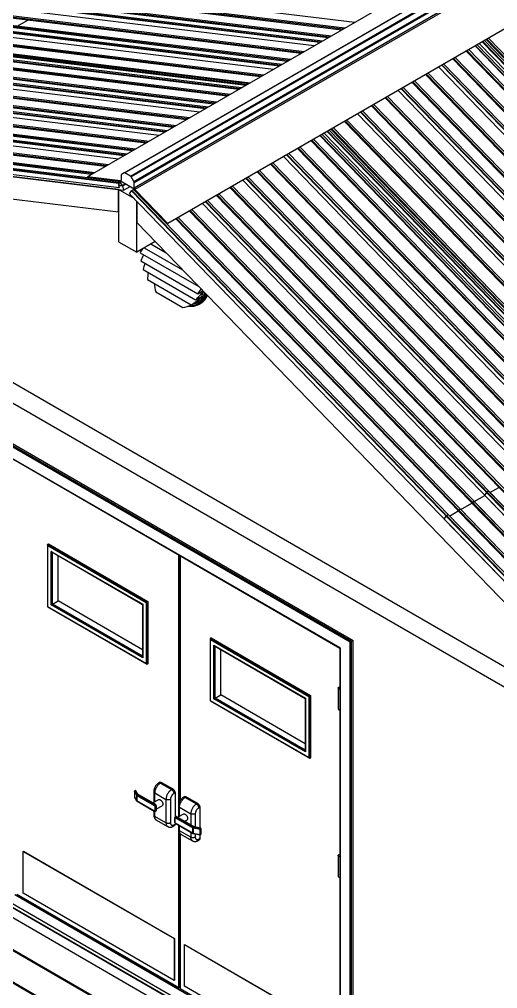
# Model space of a CAD drawing. Header units: inches. Extents: x 0.4 to 16.6, y 0.2 to 10.8.
# Drawn here: x 2.677 to 4.177, y 3.79 to 6.826 of the extents above; entities that cross this region are included whole.
import ezdxf

# ---------------------------------------------------------------- set-up
doc = ezdxf.new("R2010")
doc.units = ezdxf.units.IN
doc.header["$MEASUREMENT"] = 0

msp = doc.modelspace()

# ---------------------------------------------------------------- linework, layer by layer
at = {"color": 7, "linetype": 'Continuous', "lineweight": 25}
for p, q in [((7.3026, 8.8798), (2.8905, 6.3327)), ((3.0054, 6.3458), (7.4175, 8.8928)), ((7.42, 8.8926), (3.0079, 6.3456)), ((3.0252, 6.3356), (7.4372, 8.8827)), ((7.4397, 8.88), (3.0277, 6.333)), ((3.0362, 6.3182), (7.4483, 8.8652)), ((7.4493, 8.8617), (3.0372, 6.3147)), ((3.0372, 6.2988), (7.4493, 8.8458)), ((7.4515, 8.8407), (3.0395, 6.2937)), ((7.5545, 8.7339), (3.1424, 6.1868)), ((7.5546, 8.7343), (3.1426, 6.1872)), ((2.7033, 6.8241), (1.4403, 6.978)), ((3.7287, 6.8166), (2.5951, 6.9548)), ((3.6879, 6.793), (2.5543, 6.9312)), ((3.692, 6.7954), (2.5547, 6.9341)), ((3.6973, 6.7985), (2.56, 6.9371)), ((3.6229, 6.7555), (2.4666, 6.8965)), ((3.6197, 6.7537), (2.4673, 6.8942)), ((3.6282, 6.7585), (2.4719, 6.8995)), ((3.6454, 6.7685), (2.5119, 6.9067)), ((3.6496, 6.7709), (2.5123, 6.9096)), ((3.6549, 6.774), (2.5176, 6.9126)), ((3.57, 6.725), (2.4327, 6.8637)), ((3.6014, 6.7431), (2.4678, 6.8813)), ((3.5182, 6.695), (2.3846, 6.8332)), ((3.5223, 6.6974), (2.385, 6.8361)), ((3.5276, 6.7005), (2.3903, 6.8392)), ((3.5606, 6.7195), (2.427, 6.8577)), ((3.5647, 6.7219), (2.4274, 6.8606)), ((3.4956, 6.682), (2.3393, 6.823)), ((3.4924, 6.6802), (2.34, 6.8207)), ((3.4741, 6.6696), (2.3406, 6.8078)), ((3.5009, 6.6851), (2.3446, 6.826)), ((2.6704, 6.805), (2.7033, 6.8241)), ((2.7037, 6.8269), (2.7033, 6.8241)), ((3.4333, 6.6461), (2.2998, 6.7843)), ((3.4375, 6.6485), (2.3001, 6.7871)), ((3.4428, 6.6515), (2.3054, 6.7902)), ((3.3683, 6.6085), (2.212, 6.7495)), ((3.3652, 6.6067), (2.2127, 6.7472)), ((3.3736, 6.6116), (2.2173, 6.7526)), ((3.3909, 6.6216), (2.2347, 6.7626)), ((3.3878, 6.6198), (2.2353, 6.7603)), ((3.3962, 6.6247), (2.24, 6.7656)), ((3.4003, 6.627), (2.263, 6.7657)), ((5.2648, 5.5467), (4.1061, 6.7432)), ((5.2654, 5.5482), (4.1075, 6.744)), ((5.2707, 5.5512), (4.1128, 6.747)), ((5.2815, 5.5506), (4.1193, 6.7508)), ((5.2874, 5.5597), (4.1287, 6.7562)), ((5.2881, 5.5612), (4.1301, 6.757)), ((5.2934, 5.5643), (4.1354, 6.7601)), ((5.303, 5.5629), (4.1407, 6.7631)), ((5.3046, 5.565), (4.1431, 6.7645)), ((5.3099, 5.5681), (4.1484, 6.7676)), ((3.3287, 6.5856), (2.1951, 6.7238)), ((3.3328, 6.588), (2.1955, 6.7267)), ((3.3381, 6.5911), (2.2008, 6.7298)), ((5.2407, 5.527), (4.0785, 6.7272)), ((5.2424, 5.5291), (4.0809, 6.7286)), ((5.2477, 5.5322), (4.0862, 6.7317)), ((3.2637, 6.5481), (2.1074, 6.6891)), ((3.2605, 6.5463), (2.108, 6.6868)), ((3.269, 6.5512), (2.1127, 6.6922)), ((3.2862, 6.5612), (2.1527, 6.6994)), ((3.2904, 6.5636), (2.1531, 6.7022)), ((3.2957, 6.5666), (2.1584, 6.7053)), ((5.1601, 5.4862), (4.0015, 6.6828)), ((5.1608, 5.4878), (4.0028, 6.6835)), ((5.1661, 5.4908), (4.0081, 6.6866)), ((5.1983, 5.5025), (4.036, 6.7027)), ((5.2, 5.5046), (4.0384, 6.7041)), ((5.2053, 5.5077), (4.0437, 6.7072)), ((3.2055, 6.5146), (2.0682, 6.6532)), ((3.2108, 6.5176), (2.0735, 6.6563)), ((3.2422, 6.5357), (2.1086, 6.6739)), ((5.1134, 5.4535), (3.9512, 6.6537)), ((5.1151, 5.4556), (3.9536, 6.6551)), ((5.1204, 5.4587), (3.9589, 6.6582)), ((5.1542, 5.4771), (3.992, 6.6773)), ((3.1589, 6.4877), (2.0254, 6.6259)), ((3.1631, 6.4901), (2.0258, 6.6287)), ((3.1684, 6.4931), (2.0311, 6.6318)), ((3.2014, 6.5122), (2.0678, 6.6504)), ((5.071, 5.429), (3.9088, 6.6292)), ((5.0727, 5.4312), (3.9112, 6.6306)), ((5.078, 5.4342), (3.9165, 6.6337)), ((3.1364, 6.4746), (1.9801, 6.6156)), ((3.1332, 6.4728), (1.9808, 6.6133)), ((3.1149, 6.4622), (1.9814, 6.6004)), ((3.1417, 6.4777), (1.9854, 6.6187)), ((5.027, 5.4036), (3.8647, 6.6038)), ((5.0329, 5.4128), (3.8742, 6.6093)), ((5.0335, 5.4143), (3.8755, 6.6101)), ((5.0388, 5.4173), (3.8808, 6.6131)), ((0.7673, 6.564), (3.0039, 6.2913)), ((2.9883, 6.2932), (0.7781, 6.5627)), ((3.0741, 6.4387), (1.9406, 6.5769)), ((3.0783, 6.4411), (1.9409, 6.5798)), ((3.0836, 6.4442), (1.9462, 6.5828)), ((4.9507, 5.3607), (3.7892, 6.5602)), ((4.9862, 5.3801), (3.8239, 6.5803)), ((4.9878, 5.3822), (3.8263, 6.5816)), ((4.9931, 5.3852), (3.8316, 6.5847)), ((3.0091, 6.4012), (1.8528, 6.5421)), ((3.006, 6.3994), (1.8535, 6.5399)), ((3.0144, 6.4042), (1.8581, 6.5452)), ((3.0317, 6.4142), (1.8981, 6.5524)), ((3.0358, 6.4166), (1.8985, 6.5553)), ((3.0411, 6.4197), (1.9038, 6.5583)), ((4.8997, 5.3301), (3.7374, 6.5303)), ((4.9056, 5.3393), (3.7469, 6.5358)), ((4.9062, 5.3408), (3.7483, 6.5366)), ((4.9115, 5.3439), (3.7536, 6.5397)), ((4.9437, 5.3556), (3.7815, 6.5558)), ((4.9454, 5.3577), (3.7839, 6.5571)), ((2.9468, 6.3652), (1.8133, 6.5034)), ((2.951, 6.3676), (1.8137, 6.5063)), ((2.9563, 6.3707), (1.819, 6.5093)), ((2.9876, 6.3888), (1.8541, 6.527)), ((4.8589, 5.3066), (3.6966, 6.5068)), ((4.8606, 5.3087), (3.699, 6.5082)), ((4.8659, 5.3118), (3.7043, 6.5112)), ((0.7781, 6.4925), (2.9883, 6.223)), ((2.9885, 6.3147), (1.7256, 6.4687)), ((2.9939, 6.3177), (1.7309, 6.4717)), ((2.9044, 6.3407), (1.7709, 6.4789)), ((2.9085, 6.3431), (1.7712, 6.4818)), ((2.9139, 6.3462), (1.7765, 6.4848)), ((4.795, 5.2697), (3.6328, 6.4699)), ((4.8009, 5.2789), (3.6422, 6.4754)), ((4.8016, 5.2804), (3.6436, 6.4762)), ((4.8069, 5.2835), (3.6489, 6.4792)), ((4.8165, 5.2821), (3.6542, 6.4823)), ((4.8181, 5.2842), (3.6566, 6.4837)), ((4.8234, 5.2873), (3.6619, 6.4867)), ((2.9892, 6.3124), (1.7262, 6.4664)), ((2.9898, 6.2991), (1.7268, 6.4531)), ((4.7542, 5.2462), (3.592, 6.4464)), ((4.7559, 5.2483), (3.5944, 6.4477)), ((4.7612, 5.2513), (3.5997, 6.4508)), ((4.7783, 5.2658), (3.6196, 6.4623)), ((4.7789, 5.2673), (3.621, 6.4631)), ((4.7843, 5.2704), (3.6263, 6.4662)), ((4.7825, 4.396), (1.2507, 6.4349)), ((1.3941, 6.4174), (4.6391, 4.5441)), ((4.7118, 5.2217), (3.5496, 6.4219)), ((4.7135, 5.2238), (3.5519, 6.4233)), ((4.7188, 5.2268), (3.5572, 6.4263)), ((4.6339, 5.1779), (3.4724, 6.3773)), ((4.6678, 5.1962), (3.5055, 6.3964)), ((4.6736, 5.2054), (3.515, 6.4019)), ((4.6743, 5.2069), (3.5163, 6.4027)), ((4.6796, 5.21), (3.5216, 6.4058)), ((4.5845, 5.1482), (3.4223, 6.3484)), ((4.5862, 5.1503), (3.4247, 6.3498)), ((4.5915, 5.1534), (3.43, 6.3528)), ((4.627, 5.1727), (3.4647, 6.3729)), ((4.6286, 5.1748), (3.4671, 6.3743)), ((2.8905, 6.3327), (2.8907, 6.3321)), ((2.9936, 6.3202), (2.8905, 6.3327)), ((2.8907, 6.3321), (2.9959, 6.3193)), ((2.9885, 6.3147), (2.9939, 6.3177)), ((2.9889, 6.3145), (2.9937, 6.3172)), ((2.9942, 6.3153), (2.9937, 6.3172)), ((2.9945, 6.3155), (2.9939, 6.3177)), ((2.9959, 6.3386), (2.9959, 6.3227)), ((2.9959, 6.3193), (3.0371, 6.2955)), ((3.0054, 6.3458), (2.9969, 6.3409)), ((3.0252, 6.3356), (3.0079, 6.3456)), ((3.0362, 6.3182), (3.0277, 6.333)), ((4.5405, 5.1228), (3.3782, 6.323)), ((4.5464, 5.1319), (3.3877, 6.3284)), ((4.547, 5.1334), (3.389, 6.3292)), ((4.5523, 5.1365), (3.3944, 6.3323)), ((3.0367, 6.2653), (2.9883, 6.2932)), ((2.9883, 6.2932), (2.9883, 6.1299)), ((2.9883, 6.223), (2.9883, 6.2932)), ((2.9892, 6.3124), (2.9885, 6.3147)), ((2.9895, 6.3126), (2.9889, 6.3145)), ((2.9898, 6.2991), (2.9892, 6.3124)), ((2.9901, 6.2993), (2.9895, 6.3125)), ((3.0003, 6.3051), (2.9898, 6.3064)), ((2.9898, 6.3062), (3, 6.305)), ((2.9901, 6.2993), (2.9898, 6.2991)), ((2.9943, 6.3152), (2.9909, 6.3156)), ((2.9942, 6.3153), (2.991, 6.3157)), ((2.9942, 6.3153), (2.9943, 6.3152)), ((3.0003, 6.3051), (2.9943, 6.3152)), ((3.0004, 6.3056), (2.9945, 6.3155)), ((3, 6.305), (3.0104, 6.311)), ((3, 6.305), (3.0039, 6.2913)), ((3.0104, 6.311), (3.0003, 6.3051)), ((3.0004, 6.3056), (3.01, 6.3112)), ((3.0039, 6.2913), (3.0241, 6.303)), ((3.0227, 6.2798), (3.0288, 6.2892)), ((3.0288, 6.2892), (3.0295, 6.2907)), ((4.2918, 4.985), (3.0288, 6.2892)), ((3.0295, 6.2907), (3.0348, 6.2938)), ((4.2925, 4.9865), (3.0295, 6.2907)), ((4.2978, 4.9895), (3.0348, 6.2938)), ((3.0371, 6.2955), (3.1424, 6.1868)), ((3.0372, 6.2988), (3.0372, 6.3147)), ((3.0391, 6.2894), (3.0417, 6.2909)), ((3.1426, 6.1872), (3.0395, 6.2937)), ((4.4997, 5.0992), (3.3374, 6.2994)), ((4.5013, 5.1013), (3.3398, 6.3008)), ((4.5067, 5.1044), (3.3451, 6.3039)), ((4.2857, 4.9755), (3.0227, 6.2798)), ((3.0449, 6.0973), (3.0449, 6.2569)), ((3.0449, 6.2569), (3.0449, 6.1904)), ((4.4197, 5.06), (3.2618, 6.2557)), ((4.425, 5.063), (3.2671, 6.2588)), ((4.4573, 5.0747), (3.295, 6.2749)), ((4.4589, 5.0768), (3.2974, 6.2763)), ((4.4642, 5.0799), (3.3027, 6.2794)), ((4.3724, 5.0257), (3.2101, 6.2259)), ((4.3741, 5.0278), (3.2125, 6.2273)), ((4.3794, 5.0309), (3.2178, 6.2304)), ((4.4132, 5.0493), (3.2509, 6.2495)), ((4.4191, 5.0584), (3.2604, 6.255)), ((4.33, 5.0012), (3.1677, 6.2015)), ((4.3316, 5.0034), (3.1701, 6.2028)), ((4.3369, 5.0064), (3.1754, 6.2059)), ((3.0449, 6.1904), (5.2551, 3.9079)), ((3.1424, 6.1868), (3.1426, 6.1872)), ((2.9883, 6.1299), (3.0449, 6.0973)), ((3.1027, 6.1307), (3.0449, 6.0973)), ((3.0688, 6.1111), (3.1888, 6.0418)), ((3.0891, 6.1228), (3.1371, 6.0951)), ((3.0555, 6.0952), (3.2393, 5.9891)), ((3.0578, 6.0704), (3.2371, 5.9669)), ((3.065, 6.0427), (3.2298, 5.9475)), ((3.0787, 6.0112), (3.2161, 5.9319)), ((3.2393, 5.9891), (3.2396, 5.9892)), ((3.1048, 5.9727), (3.19, 5.9235)), ((3.2298, 5.9475), (3.2488, 5.9585)), ((3.2371, 5.9669), (3.2526, 5.9759)), ((3.2161, 5.9319), (3.2351, 5.9429)), ((3.2289, 5.9391), (3.2314, 5.9405)), ((3.2314, 5.9405), (3.2338, 5.942)), ((3.2409, 5.9344), (3.2457, 5.9372)), ((3.7184, 4.8776), (2.6224, 5.5103)), ((3.7149, 4.8756), (2.6224, 5.5062)), ((2.6277, 5.5134), (3.7237, 4.8807)), ((3.6831, 4.8572), (2.6542, 5.4511)), ((2.656, 5.4493), (3.6823, 4.8568)), ((4.1428, 5.3437), (4.1435, 5.3453)), ((4.1488, 5.3483), (4.1435, 5.3453)), ((5.4064, 4.041), (4.1435, 5.3453)), ((5.4118, 4.0441), (4.1488, 5.3483)), ((4.153, 5.3439), (4.181, 5.36)), ((4.1031, 5.3162), (4.0978, 5.3132)), ((5.3661, 4.012), (4.1031, 5.3162)), ((4.1038, 5.3155), (4.1369, 5.3346)), ((4.1369, 5.3346), (4.1428, 5.3437)), ((5.3999, 4.0304), (4.1369, 5.3346)), ((5.4058, 4.0395), (4.1428, 5.3437)), ((4.0258, 5.2704), (4.0537, 5.2865)), ((4.0554, 5.2887), (4.0537, 5.2865)), ((5.3167, 3.9823), (4.0537, 5.2865)), ((4.0607, 5.2917), (4.0554, 5.2887)), ((5.3184, 3.9844), (4.0554, 5.2887)), ((5.3237, 3.9875), (4.0607, 5.2917)), ((4.0614, 5.291), (4.0961, 5.311)), ((4.0978, 5.3132), (4.0961, 5.311)), ((5.3591, 4.0068), (4.0961, 5.311)), ((5.3608, 4.0089), (4.0978, 5.3132)), ((4.0094, 5.2608), (4.0155, 5.2703)), ((5.2724, 3.9566), (4.0094, 5.2608)), ((4.0155, 5.2703), (4.0162, 5.2718)), ((5.2785, 3.966), (4.0155, 5.2703)), ((4.0162, 5.2718), (4.0215, 5.2749)), ((5.2792, 3.9676), (4.0162, 5.2718)), ((5.2845, 3.9706), (4.0215, 5.2749)), ((2.7656, 5.1807), (2.7656, 4.9859)), ((2.7663, 5.1823), (2.7681, 5.1833)), ((2.7663, 5.1823), (3.0785, 5.0021)), ((2.7663, 5.1782), (3.0749, 5)), ((2.7663, 4.9863), (2.7663, 5.1782)), ((2.7681, 5.1833), (3.0802, 5.0031)), ((2.7769, 5.1598), (3.0643, 4.9939)), ((2.7769, 4.9924), (2.7769, 5.1598)), ((2.7787, 5.158), (3.0636, 4.9935)), ((2.7981, 5.0047), (2.7981, 5.1467)), ((3.1814, 5.1459), (3.1814, 4.3786)), ((2.7656, 4.9859), (3.0767, 4.8063)), ((3.0749, 4.8081), (2.7663, 4.9863)), ((3.0643, 4.8265), (2.7769, 4.9924)), ((2.7804, 4.9945), (2.7981, 5.0047)), ((3.0636, 4.8514), (2.7981, 5.0047)), ((3.0636, 4.9935), (3.0636, 4.829)), ((3.0643, 4.9939), (3.0643, 4.8265)), ((3.0749, 5), (3.0749, 4.8081)), ((3.0802, 5.0031), (3.0785, 5.0021)), ((3.0785, 5.0021), (3.0785, 4.8061)), ((3.0802, 5.0031), (3.0802, 4.8071)), ((3.1474, 3.7599), (1.1392, 4.9192)), ((1.2064, 4.8927), (5.145, 2.619)), ((3.2757, 4.8861), (3.2757, 4.6914)), ((3.2782, 4.8888), (3.2765, 4.8878)), ((3.2765, 4.8878), (3.5887, 4.7075)), ((3.2765, 4.8837), (3.5851, 4.7055)), ((3.2765, 4.6918), (3.2765, 4.8837)), ((3.2782, 4.8888), (3.5904, 4.7086)), ((3.2871, 4.6979), (3.2871, 4.8653)), ((3.2871, 4.8653), (3.5745, 4.6994)), ((3.2888, 4.8634), (3.5738, 4.6989)), ((3.7149, 3.4609), (3.7149, 4.8756)), ((3.7237, 4.8807), (3.7184, 4.8776)), ((3.7184, 3.4609), (3.7184, 4.8776)), ((3.7237, 3.464), (3.7237, 4.8807)), ((3.3083, 4.7102), (3.3083, 4.8522)), ((3.6823, 4.8568), (3.6823, 3.4803)), ((3.6831, 4.8572), (3.6831, 3.4793)), ((3.0802, 4.8071), (3.0785, 4.8061)), ((3.2906, 4.7), (3.3083, 4.7102)), ((3.5738, 4.5569), (3.3083, 4.7102)), ((3.5904, 4.7086), (3.5887, 4.7075)), ((3.5887, 4.7075), (3.5887, 4.5116)), ((3.5904, 4.7086), (3.5904, 4.5126)), ((3.6768, 4.7317), (3.6768, 4.6663)), ((3.2757, 4.6914), (3.5869, 4.5117)), ((3.5851, 4.5136), (3.2765, 4.6918)), ((3.5745, 4.532), (3.2871, 4.6979)), ((3.5738, 4.6989), (3.5738, 4.5344)), ((3.5745, 4.6994), (3.5745, 4.532)), ((3.5851, 4.7055), (3.5851, 4.5136)), ((3.5887, 4.5116), (3.5904, 4.5126)), ((3.1177, 4.4361), (3.1141, 4.434)), ((3.1227, 4.4356), (3.1191, 4.4335)), ((3.1227, 4.4356), (3.158, 4.4152)), ((3.0379, 4.408), (3.0379, 4.3909)), ((3.038, 4.4078), (3.0452, 4.3952)), ((3.038, 4.4078), (3.038, 4.3907)), ((3.0412, 4.41), (3.0392, 4.4095)), ((3.0401, 4.4093), (3.0411, 4.4095)), ((3.0401, 4.4093), (3.0471, 4.3972)), ((3.0411, 4.4095), (3.0465, 4.3999)), ((3.0486, 4.3988), (3.0425, 4.4095)), ((3.0985, 4.407), (3.0985, 4.3729)), ((3.1191, 4.4335), (3.1545, 4.4131)), ((3.158, 4.4152), (3.1545, 4.4131)), ((3.0452, 4.378), (3.038, 4.3907)), ((3.0381, 4.39), (3.0453, 4.3774)), ((3.0452, 4.378), (3.0452, 4.3952)), ((3.0456, 4.3947), (3.0456, 4.3776)), ((3.0456, 4.3947), (3.0997, 4.3635)), ((3.0997, 4.3464), (3.0456, 4.3776)), ((3.046, 4.3767), (3.1001, 4.3455)), ((3.1032, 4.3672), (3.0465, 4.3999)), ((3.0471, 4.3972), (3.1011, 4.366)), ((3.1137, 4.3817), (3.0959, 4.3714)), ((3.1015, 4.4029), (3.1368, 4.3825)), ((3.1368, 4.3825), (3.1368, 4.309)), ((3.151, 4.3825), (3.151, 4.309)), ((3.1651, 4.4029), (3.1616, 4.4009)), ((3.1651, 4.4029), (3.1651, 4.3269)), ((3.1955, 4.3912), (3.1919, 4.3891)), ((3.2005, 4.3907), (3.1969, 4.3886)), ((3.1969, 4.3886), (3.2323, 4.3682)), ((3.2005, 4.3907), (3.2358, 4.3703)), ((3.0985, 4.3464), (3.0985, 4.3335)), ((3.1011, 4.366), (3.1032, 4.3672)), ((3.1018, 4.3599), (3.1018, 4.3476)), ((3.1036, 4.3453), (3.1057, 4.3465)), ((3.1046, 4.3599), (3.1068, 4.3611)), ((3.1046, 4.3599), (3.1046, 4.3476)), ((3.1046, 4.3476), (3.1068, 4.3488)), ((3.1068, 4.3526), (3.1246, 4.3629)), ((3.1068, 4.3488), (3.1068, 4.3611)), ((3.1763, 4.3621), (3.1763, 4.328)), ((3.1792, 4.358), (3.2146, 4.3376)), ((3.2358, 4.3703), (3.2323, 4.3682)), ((3.2429, 4.358), (3.2393, 4.356)), ((3.2429, 4.358), (3.2429, 4.2931)), ((3.1368, 4.309), (3.1015, 4.3294)), ((3.1066, 4.318), (3.142, 4.2976)), ((3.1642, 4.3243), (3.1642, 4.3121)), ((3.1647, 4.3113), (3.1647, 4.3235)), ((3.1679, 4.3287), (3.1658, 4.3274)), ((3.1669, 4.3248), (3.2209, 4.2935)), ((3.1704, 4.3284), (3.1683, 4.3272)), ((3.1683, 4.3272), (3.2223, 4.296)), ((3.2271, 4.2957), (3.1704, 4.3284)), ((3.1915, 4.3368), (3.1737, 4.3265)), ((3.1954, 4.314), (3.2023, 4.318)), ((3.1595, 4.2983), (3.163, 4.3004)), ((3.1616, 4.3029), (3.1651, 4.3049)), ((3.1651, 4.309), (3.1651, 4.3049)), ((3.2209, 4.2764), (3.1669, 4.3076)), ((3.1673, 4.3067), (3.2213, 4.2755)), ((3.1763, 4.3015), (3.1763, 4.2886)), ((3.2146, 4.2641), (3.1792, 4.2845)), ((3.2209, 4.2764), (3.2209, 4.2935)), ((3.2217, 4.2933), (3.2436, 4.2891)), ((3.2217, 4.2933), (3.2217, 4.2761)), ((3.2223, 4.296), (3.2434, 4.292)), ((3.2447, 4.2928), (3.2261, 4.2963)), ((3.2437, 4.2925), (3.2271, 4.2957)), ((3.2437, 4.2925), (3.2434, 4.292)), ((3.2436, 4.272), (3.2436, 4.2891)), ((3.2448, 4.2894), (3.246, 4.291)), ((3.2448, 4.2894), (3.2448, 4.2723)), ((3.246, 4.291), (3.246, 4.2739)), ((3.2461, 4.2741), (3.2461, 4.2913)), ((3.1814, 4.2754), (3.1814, 3.7897)), ((3.1844, 4.2731), (3.2198, 4.2527)), ((3.2436, 4.272), (3.2217, 4.2761)), ((3.222, 4.2753), (3.2435, 4.2712)), ((3.2373, 4.2534), (3.2408, 4.2555)), ((3.2429, 4.26), (3.2393, 4.258)), ((3.2429, 4.2713), (3.2429, 4.26)), ((3.2446, 4.2716), (3.2457, 4.2731)), ((3.2448, 4.2723), (3.246, 4.2739)), ((3.2457, 4.2731), (3.2458, 4.2732)), ((2.6896, 4.2202), (2.6889, 4.2198)), ((2.6889, 4.0891), (2.6889, 4.2198)), ((2.6889, 4.2198), (3.1626, 3.9463)), ((2.6896, 4.2202), (3.1633, 3.9467)), ((3.6768, 4.2071), (3.6768, 4.1416)), ((2.4969, 4.1477), (3.8545, 3.3639)), ((2.4969, 4.1355), (3.8545, 3.3517)), ((2.6631, 4.0844), (3.6823, 3.496)), ((2.6688, 4.0857), (3.1775, 3.792)), ((2.6691, 4.0859), (3.1768, 3.7928)), ((3.1626, 3.8156), (2.6889, 4.0891)), ((3.7414, 3.3843), (2.61, 4.0375)), ((3.653, 3.3333), (2.5216, 3.9865)), ((2.5252, 3.9885), (3.6565, 3.3354)), ((3.5646, 3.2823), (2.4332, 3.9354)), ((2.4368, 3.9375), (3.5682, 3.2843)), ((3.1633, 3.9467), (3.1626, 3.9463)), ((3.1626, 3.9463), (3.1626, 3.8156)), ((3.1633, 3.9467), (3.1633, 3.816)), ((3.1944, 3.9279), (3.1952, 3.9283)), ((3.1944, 3.9279), (3.6682, 3.6544)), ((3.1944, 3.7973), (3.1944, 3.9279)), ((3.1952, 3.9283), (3.6689, 3.6548)), ((3.1626, 3.8156), (3.1633, 3.816)), ((3.6682, 3.5238), (3.1944, 3.7973)), ((3.1782, 3.792), (3.1814, 3.7938))]:
    msp.add_line(p, q, dxfattribs=at)
at = {"color": 8, "linetype": 'Continuous', "lineweight": 25}
for p, q in [((2.9936, 6.3202), (2.9956, 6.3213)), ((2.7804, 4.9945), (2.7804, 5.1569)), ((3.1768, 4.3668), (3.1768, 5.1486)), ((3.1782, 5.1478), (3.1782, 4.372)), ((3.1817, 5.1458), (3.1817, 4.3791)), ((3.0636, 4.831), (2.7804, 4.9945)), ((3.2906, 4.7), (3.2906, 4.8624)), ((3.5738, 4.5365), (3.2906, 4.7)), ((3.038, 4.4078), (3.0379, 4.408)), ((3.0379, 4.3909), (3.038, 4.3907)), ((3.1015, 4.3746), (3.1015, 4.4029)), ((3.1015, 4.3294), (3.1015, 4.345)), ((3.1792, 4.3297), (3.1792, 4.358)), ((3.2146, 4.3376), (3.2146, 4.3029)), ((3.2287, 4.3376), (3.2287, 4.2958)), ((3.1768, 3.7928), (3.1768, 4.2842)), ((3.1792, 4.2845), (3.1792, 4.2998)), ((3.1782, 4.28), (3.1782, 3.792)), ((3.1817, 4.2751), (3.1817, 3.7899)), ((3.2146, 4.2794), (3.2146, 4.2641)), ((3.2287, 4.274), (3.2287, 4.2641)), ((3.1817, 3.7899), (3.6823, 3.5009))]:
    msp.add_line(p, q, dxfattribs=at)
at = {"color": 8, "linetype": 'Continuous', "lineweight": 25, "flags": 128}
for points in [[(3.2095, 5.9295), (3.2109, 5.9295), (3.2148, 5.9296), (3.2186, 5.9299), (3.2223, 5.9305), (3.2258, 5.9313), (3.2293, 5.9324), (3.2327, 5.9337), (3.2359, 5.9353), (3.2389, 5.9371), (3.2419, 5.9391), (3.2447, 5.9414), (3.2473, 5.9439), (3.2497, 5.9467), (3.252, 5.9497), (3.2542, 5.9528), (3.2561, 5.9562), (3.2579, 5.9598), (3.2595, 5.9636), (3.2608, 5.9674)], [(3.2585, 5.9698), (3.2584, 5.9697), (3.257, 5.9658), (3.2554, 5.962), (3.2536, 5.9584), (3.2516, 5.9551), (3.2495, 5.9519), (3.2472, 5.949), (3.2447, 5.9463), (3.242, 5.9438), (3.2392, 5.9416), (3.2362, 5.9396), (3.2331, 5.9379), (3.2299, 5.9364), (3.2265, 5.9352), (3.223, 5.9342), (3.2194, 5.9335), (3.2185, 5.9333)]]:
    msp.add_lwpolyline(points, dxfattribs=at)
at = {"color": 7, "linetype": 'Continuous', "lineweight": 25}
for centre, radius, start, end in [((2.9938, 6.3223), 0.00212, 265.8315, 10.6171), ((2.9984, 6.3388), 0.00252, 125.6985, 185.6206), ((3.0065, 6.3435), 0.00251, 54.382, 114.3144), ((3.0213, 6.3295), 0.00721, 28.8557, 58.0455), ((3.03, 6.3145), 0.00721, 1.9567, 31.1439), ((2.989, 6.3124), 0.000488, 2.4855, 15.7566), ((3.045, 6.2992), 0.0078, 182.8684, 224.6082), ((3.2066, 5.9817), 0.0481, 306.2221, 329.4771), ((3.2186, 5.9824), 0.0527, 300.948, 336.2515), ((3.2175, 5.9749), 0.0468, 294.3438, 305.8622), ((3.0471, 4.3784), 0.002, 209.7107, 240.1738), ((3.2223, 4.2772), 0.002, 240.1738, 259.3099)]:
    msp.add_arc(centre, radius, start, end, dxfattribs=at)
at = {"color": 8, "linetype": 'Continuous', "lineweight": 25}
for centre, radius, start, end in [((3.211, 5.982), 0.0563, 307.051, 341.1915), ((3.19, 5.9913), 0.0674, 330.8165, 344.635)]:
    msp.add_arc(centre, radius, start, end, dxfattribs=at)
at = {"color": 7, "linetype": 'Continuous', "lineweight": 25}
for centre, start_param, end_param in [((3.1474, 6.0421), 1.49038, 1.570837), ((3.1678, 6.0539), 1.681825, 1.794229), ((3.1882, 6.0657), 1.909577, 2.029865), ((3.2085, 6.0774), 2.157803, 2.297816), ((3.2289, 6.0892), 2.458147, 2.659815), ((3.1474, 6.0421), 4.71243, 4.714341), ((3.2085, 6.0774), 3.985451, 4.236166), ((3.1882, 6.0657), 4.253402, 4.458886), ((3.1678, 6.0539), 4.489038, 4.586308), ((3.2289, 6.0892), 3.623451, 3.82512), ((3.2289, 6.0892), 3.86845, 3.964667)]:
    msp.add_ellipse(centre, major_axis=(0.0919, 0.1592), ratio=0.577335, start_param=start_param, end_param=end_param, dxfattribs=at)
for points, knots in [([(3.2481, 5.9573), (3.2485, 5.9576), (3.2493, 5.9583), (3.2503, 5.9588), (3.2507, 5.959)], [0, 0, 0, 0, 0.499245, 1, 1, 1, 1]), ([(3.2507, 5.959), (3.2504, 5.9589), (3.2496, 5.9589), (3.2491, 5.9586), (3.2488, 5.9585)], [0, 0, 0, 0, 0.4999627, 1, 1, 1, 1]), ([(3.2057, 5.9282), (3.2067, 5.928), (3.209, 5.9278), (3.2126, 5.9276), (3.2164, 5.9276), (3.2201, 5.9279), (3.2238, 5.9283), (3.2274, 5.9291), (3.2308, 5.93), (3.2339, 5.9311), (3.2358, 5.9319), (3.2366, 5.9323)], [0, 0, 0, 0, 0.087898, 0.206272, 0.324401, 0.442255, 0.559809, 0.677054, 0.793997, 0.910666, 1, 1, 1, 1]), ([(3.2338, 5.942), (3.2343, 5.9423), (3.2354, 5.9429), (3.2366, 5.9432), (3.2371, 5.9433)], [0, 0, 0, 0, 0.499302, 1, 1, 1, 1]), ([(3.2371, 5.9433), (3.2368, 5.9433), (3.2362, 5.9433), (3.2355, 5.9431), (3.2352, 5.943), (3.2351, 5.9429)], [0, 0, 0, 0, 0.49866, 0.752143, 1, 1, 1, 1]), ([(2.7663, 5.1782), (2.7661, 5.1786), (2.7657, 5.1794), (2.7655, 5.1805), (2.7656, 5.1812), (2.7657, 5.1817), (2.766, 5.182), (2.7662, 5.1822), (2.7663, 5.1823)], [0, 0, 0, 0, 0.287052, 0.553574, 0.678052, 0.789335, 0.897218, 1, 1, 1, 1]), ([(2.7787, 5.158), (2.7787, 5.158), (2.7783, 5.1581), (2.7776, 5.1587), (2.7772, 5.1595), (2.7769, 5.1598)], [0, 0, 0, 0, 0.000091, 0.481504, 1, 1, 1, 1]), ([(2.7656, 4.9859), (2.7656, 4.9859), (2.7655, 4.9859), (2.7657, 4.986), (2.7661, 4.9862), (2.7663, 4.9863)], [0, 0, 0, 0, 0.0000908, 0.4815041, 1, 1, 1, 1]), ([(2.7769, 4.9924), (2.7772, 4.9926), (2.7776, 4.9929), (2.7785, 4.9933), (2.7791, 4.9937), (2.7796, 4.994), (2.7801, 4.9943), (2.7803, 4.9944), (2.7804, 4.9945)], [0, 0, 0, 0, 0.287052, 0.553574, 0.678052, 0.789335, 0.897218, 1, 1, 1, 1]), ([(3.0643, 4.9939), (3.0641, 4.9938), (3.0638, 4.9936), (3.0636, 4.9934), (3.0636, 4.9935), (3.0636, 4.9935)], [0, 0, 0, 0, 0.518496, 0.999909, 1, 1, 1, 1]), ([(3.0785, 5.0021), (3.0784, 5.002), (3.0781, 5.0018), (3.0777, 5.0016), (3.0772, 5.0013), (3.0765, 5.0009), (3.0757, 5.0004), (3.0752, 5.0002), (3.0749, 5)], [0, 0, 0, 0, 0.10278, 0.210665, 0.321944, 0.446426, 0.712948, 1, 1, 1, 1]), ([(3.2765, 4.8878), (3.2764, 4.8877), (3.2761, 4.8875), (3.2759, 4.8871), (3.2758, 4.8867), (3.2757, 4.8859), (3.2759, 4.8849), (3.2763, 4.8841), (3.2765, 4.8837)], [0, 0, 0, 0, 0.10278, 0.210665, 0.321944, 0.446426, 0.712948, 1, 1, 1, 1]), ([(3.2871, 4.8653), (3.2873, 4.8649), (3.2878, 4.8642), (3.2885, 4.8636), (3.2888, 4.8634), (3.2888, 4.8634)], [0, 0, 0, 0, 0.5184959, 0.9999092, 1, 1, 1, 1]), ([(3.7149, 4.8756), (3.7151, 4.8757), (3.7156, 4.876), (3.7164, 4.8765), (3.7171, 4.8769), (3.7176, 4.8771), (3.718, 4.8774), (3.7183, 4.8775), (3.7184, 4.8776)], [0, 0, 0, 0, 0.287052, 0.553574, 0.67805, 0.789335, 0.897218, 1, 1, 1, 1]), ([(3.0643, 4.8265), (3.0641, 4.8269), (3.0637, 4.8277), (3.0636, 4.8286), (3.0636, 4.829)], [0, 0, 0, 0, 0.518543, 1, 1, 1, 1]), ([(3.6823, 4.8568), (3.6823, 4.8568), (3.6823, 4.8567), (3.6825, 4.8568), (3.6829, 4.8571), (3.6831, 4.8572)], [0, 0, 0, 0, 0.0000908, 0.4815041, 1, 1, 1, 1]), ([(3.0785, 4.8061), (3.0784, 4.806), (3.0781, 4.8059), (3.0777, 4.8059), (3.0772, 4.806), (3.0765, 4.8063), (3.0757, 4.807), (3.0752, 4.8077), (3.0749, 4.8081)], [0, 0, 0, 0, 0.10278, 0.210665, 0.321944, 0.446426, 0.712948, 1, 1, 1, 1]), ([(3.5887, 4.7075), (3.5885, 4.7075), (3.5883, 4.7073), (3.5878, 4.7071), (3.5874, 4.7068), (3.5867, 4.7064), (3.5859, 4.7059), (3.5854, 4.7056), (3.5851, 4.7055)], [0, 0, 0, 0, 0.10278, 0.210665, 0.321944, 0.446426, 0.712948, 1, 1, 1, 1]), ([(3.6823, 4.7281), (3.6818, 4.7281), (3.6806, 4.7283), (3.679, 4.7288), (3.6778, 4.7296), (3.677, 4.7306), (3.6767, 4.7316), (3.677, 4.7327), (3.6778, 4.7337), (3.679, 4.7345), (3.6806, 4.735), (3.6818, 4.7351), (3.6823, 4.7352)], [0, 0, 0, 0, 0.094548, 0.195911, 0.297274, 0.398637, 0.5, 0.601363, 0.702726, 0.804089, 0.905452, 1, 1, 1, 1]), ([(3.2757, 4.6914), (3.2757, 4.6914), (3.2757, 4.6913), (3.2759, 4.6915), (3.2763, 4.6917), (3.2765, 4.6918)], [0, 0, 0, 0, 0.0000908, 0.4815041, 1, 1, 1, 1]), ([(3.2871, 4.6979), (3.2873, 4.6981), (3.2878, 4.6983), (3.2886, 4.6988), (3.2893, 4.6992), (3.2898, 4.6995), (3.2902, 4.6997), (3.2905, 4.6999), (3.2906, 4.7)], [0, 0, 0, 0, 0.287052, 0.553574, 0.678052, 0.789335, 0.897218, 1, 1, 1, 1]), ([(3.5745, 4.6994), (3.5743, 4.6993), (3.5739, 4.699), (3.5738, 4.699), (3.5738, 4.6989)], [0, 0, 0, 0, 0.518543, 1, 1, 1, 1]), ([(3.6768, 4.6663), (3.6769, 4.666), (3.677, 4.6653), (3.6778, 4.6643), (3.679, 4.6635), (3.6806, 4.6629), (3.6818, 4.6628), (3.6823, 4.6627)], [0, 0, 0, 0, 0.2027261, 0.4054523, 0.6081784, 0.8109046, 1, 1, 1, 1]), ([(3.5738, 4.5344), (3.5738, 4.534), (3.5739, 4.5332), (3.5743, 4.5324), (3.5745, 4.532)], [0, 0, 0, 0, 0.481457, 1, 1, 1, 1]), ([(3.5851, 4.5136), (3.5854, 4.5132), (3.5859, 4.5125), (3.5867, 4.5118), (3.5874, 4.5115), (3.5878, 4.5114), (3.5883, 4.5114), (3.5885, 4.5115), (3.5887, 4.5116)], [0, 0, 0, 0, 0.2870517, 0.5535736, 0.6780519, 0.7893348, 0.8972177, 1, 1, 1, 1]), ([(3.1141, 4.434), (3.1137, 4.4338), (3.1127, 4.4332), (3.111, 4.4319), (3.1092, 4.4304), (3.1075, 4.4286), (3.1058, 4.4267), (3.1044, 4.4247), (3.103, 4.4226), (3.1018, 4.4204), (3.1008, 4.4181), (3.1, 4.4158), (3.0993, 4.4134), (3.0988, 4.411), (3.0986, 4.4088), (3.0985, 4.4075), (3.0985, 4.407)], [0, 0, 0, 0, 0.045282, 0.120341, 0.195618, 0.270911, 0.345959, 0.420734, 0.495354, 0.570021, 0.644937, 0.720311, 0.796391, 0.873377, 0.951344, 1, 1, 1, 1]), ([(3.1177, 4.4361), (3.118, 4.4362), (3.1187, 4.4366), (3.12, 4.4366), (3.1213, 4.4363), (3.1222, 4.4358), (3.1227, 4.4356)], [0, 0, 0, 0, 0.249923, 0.499948, 0.749974, 1, 1, 1, 1]), ([(3.0391, 4.4095), (3.039, 4.4095), (3.0388, 4.4094), (3.0384, 4.4091), (3.0381, 4.4087), (3.0379, 4.4084), (3.0379, 4.4081), (3.0379, 4.408)], [0, 0, 0, 0, 0.189594, 0.419049, 0.693897, 0.844857, 1, 1, 1, 1]), ([(3.0401, 4.4093), (3.0399, 4.4093), (3.0393, 4.4093), (3.0387, 4.409), (3.0383, 4.4087), (3.0381, 4.4084), (3.038, 4.4081), (3.038, 4.4079), (3.038, 4.4078)], [0, 0, 0, 0, 0.260201, 0.514178, 0.641033, 0.760346, 0.881412, 1, 1, 1, 1]), ([(3.0425, 4.4094), (3.0424, 4.4096), (3.0422, 4.4098), (3.0419, 4.41), (3.0415, 4.4101), (3.0413, 4.41), (3.0412, 4.41)], [0, 0, 0, 0, 0.263533, 0.528564, 0.778269, 1, 1, 1, 1]), ([(3.0379, 4.3909), (3.0379, 4.3907), (3.0379, 4.3904), (3.0381, 4.3902), (3.0381, 4.39)], [0, 0, 0, 0, 0.51966, 1, 1, 1, 1]), ([(3.038, 4.3907), (3.038, 4.3906), (3.038, 4.3904), (3.0381, 4.3901), (3.0381, 4.39), (3.0381, 4.39)], [0, 0, 0, 0, 0.466619, 0.943028, 1, 1, 1, 1]), ([(3.1137, 4.3817), (3.1141, 4.3819), (3.1148, 4.3822), (3.1162, 4.3823), (3.1176, 4.3819), (3.1191, 4.3812), (3.1206, 4.3802), (3.1221, 4.3788), (3.1234, 4.3772), (3.1246, 4.3755), (3.1256, 4.3736), (3.1263, 4.3716), (3.1267, 4.3697), (3.1269, 4.3678), (3.1267, 4.3662), (3.1263, 4.3648), (3.1255, 4.3637), (3.125, 4.3631), (3.1246, 4.3629), (3.1246, 4.3629)], [0, 0, 0, 0, 0.0624742, 0.1249742, 0.1874742, 0.2499742, 0.3124742, 0.3749742, 0.4374742, 0.4999742, 0.5624742, 0.6249742, 0.6874742, 0.7499742, 0.8124742, 0.8749742, 0.9374742, 0.9999742, 1, 1, 1, 1]), ([(3.1919, 4.3891), (3.1915, 4.3889), (3.1905, 4.3883), (3.1888, 4.387), (3.187, 4.3855), (3.1852, 4.3837), (3.1836, 4.3818), (3.1821, 4.3798), (3.1808, 4.3777), (3.1796, 4.3755), (3.1786, 4.3732), (3.1777, 4.3709), (3.1771, 4.3685), (3.1766, 4.3661), (3.1763, 4.3639), (3.1763, 4.3626), (3.1763, 4.3621)], [0, 0, 0, 0, 0.045282, 0.120341, 0.195618, 0.270911, 0.345959, 0.420734, 0.495354, 0.570021, 0.644937, 0.720311, 0.796391, 0.873377, 0.951344, 1, 1, 1, 1]), ([(3.1955, 4.3912), (3.1958, 4.3913), (3.1965, 4.3917), (3.1977, 4.3917), (3.1991, 4.3914), (3.2, 4.3909), (3.2005, 4.3907)], [0, 0, 0, 0, 0.249923, 0.499948, 0.749974, 1, 1, 1, 1]), ([(3.1001, 4.3455), (3.1003, 4.3454), (3.1008, 4.3451), (3.1015, 4.3449), (3.1024, 4.3449), (3.1031, 4.345), (3.1035, 4.3453), (3.1036, 4.3454)], [0, 0, 0, 0, 0.169772, 0.414812, 0.645552, 0.869452, 1, 1, 1, 1]), ([(3.1057, 4.3465), (3.1057, 4.3465), (3.1061, 4.3466), (3.1066, 4.3474), (3.1067, 4.3483), (3.1068, 4.3488)], [0, 0, 0, 0, 0.000102, 0.500051, 1, 1, 1, 1]), ([(3.0985, 4.3335), (3.0985, 4.333), (3.0986, 4.3318), (3.0988, 4.3298), (3.0993, 4.3277), (3.0999, 4.3258), (3.1007, 4.3241), (3.1018, 4.3224), (3.103, 4.3208), (3.1045, 4.3194), (3.1057, 4.3185), (3.1065, 4.3181), (3.1067, 4.318)], [0, 0, 0, 0, 0.076013, 0.20471, 0.317598, 0.427096, 0.533493, 0.637335, 0.750542, 0.860737, 0.968289, 1, 1, 1, 1]), ([(3.1658, 4.3274), (3.1657, 4.3273), (3.1653, 4.3272), (3.1648, 4.3266), (3.1644, 4.3259), (3.1642, 4.3251), (3.1642, 4.3246), (3.1642, 4.3243)], [0, 0, 0, 0, 0.113647, 0.345551, 0.571848, 0.804216, 1, 1, 1, 1]), ([(3.1704, 4.3284), (3.1699, 4.3286), (3.169, 4.3291), (3.1683, 4.3288), (3.1679, 4.3287)], [0, 0, 0, 0, 0.5000511, 1, 1, 1, 1]), ([(3.1915, 4.3368), (3.1919, 4.337), (3.1926, 4.3373), (3.194, 4.3374), (3.1954, 4.337), (3.1969, 4.3363), (3.1984, 4.3353), (3.1999, 4.3339), (3.2012, 4.3323), (3.2024, 4.3306), (3.2033, 4.3287), (3.2041, 4.3267), (3.2045, 4.3248), (3.2046, 4.3236), (3.2046, 4.323)], [0, 0, 0, 0, 0.083302, 0.166638, 0.249974, 0.33331, 0.416647, 0.499983, 0.583319, 0.666655, 0.749991, 0.833328, 0.916664, 1, 1, 1, 1]), ([(3.2046, 4.323), (3.2046, 4.3224), (3.2045, 4.3213), (3.2041, 4.3199), (3.2033, 4.3188), (3.2027, 4.3181), (3.2023, 4.318), (3.2023, 4.318)], [0, 0, 0, 0, 0.249974, 0.499948, 0.749923, 0.999897, 1, 1, 1, 1]), ([(3.142, 4.2976), (3.1424, 4.2974), (3.1434, 4.2968), (3.145, 4.2962), (3.1468, 4.2958), (3.1487, 4.2955), (3.1507, 4.2955), (3.1526, 4.2957), (3.1546, 4.2962), (3.1566, 4.2969), (3.1582, 4.2976), (3.1592, 4.2981), (3.1595, 4.2983)], [0, 0, 0, 0, 0.074005, 0.178559, 0.282525, 0.386714, 0.49196, 0.599109, 0.708966, 0.822179, 0.939046, 1, 1, 1, 1]), ([(3.1651, 4.3049), (3.1651, 4.3044), (3.165, 4.3034), (3.1646, 4.3021), (3.1639, 4.3011), (3.1634, 4.3005), (3.163, 4.3004), (3.163, 4.3004)], [0, 0, 0, 0, 0.249974, 0.499948, 0.749923, 0.999897, 1, 1, 1, 1]), ([(3.1642, 4.3121), (3.1642, 4.3119), (3.1642, 4.3113), (3.1644, 4.3104), (3.1648, 4.3094), (3.1654, 4.3084), (3.1661, 4.3076), (3.1668, 4.307), (3.1672, 4.3068), (3.1673, 4.3067)], [0, 0, 0, 0, 0.099508, 0.265028, 0.431274, 0.598034, 0.767048, 0.940637, 1, 1, 1, 1]), ([(3.1763, 4.2886), (3.1763, 4.2881), (3.1763, 4.2869), (3.1766, 4.2849), (3.177, 4.2828), (3.1777, 4.2809), (3.1785, 4.2792), (3.1796, 4.2775), (3.1808, 4.2759), (3.1823, 4.2745), (3.1835, 4.2736), (3.1843, 4.2732), (3.1844, 4.2731)], [0, 0, 0, 0, 0.076013, 0.20471, 0.317598, 0.427096, 0.533493, 0.637335, 0.750542, 0.860737, 0.968289, 1, 1, 1, 1]), ([(3.2436, 4.2891), (3.2436, 4.2892), (3.2436, 4.2894), (3.2436, 4.2898), (3.2436, 4.2902), (3.2435, 4.2908), (3.2434, 4.2914), (3.2434, 4.2918), (3.2434, 4.292)], [0, 0, 0, 0, 0.118583, 0.239654, 0.358961, 0.485822, 0.739799, 1, 1, 1, 1]), ([(3.2434, 4.292), (3.2435, 4.2919), (3.2439, 4.2916), (3.2443, 4.291), (3.2446, 4.2905), (3.2447, 4.2901), (3.2448, 4.2898), (3.2448, 4.2895), (3.2448, 4.2894)], [0, 0, 0, 0, 0.260201, 0.514178, 0.641033, 0.760346, 0.881412, 1, 1, 1, 1]), ([(3.246, 4.291), (3.246, 4.2911), (3.246, 4.2914), (3.2459, 4.2917), (3.2456, 4.2919), (3.2453, 4.2922), (3.2446, 4.2925), (3.244, 4.2925), (3.2437, 4.2925)], [0, 0, 0, 0, 0.116393, 0.235605, 0.353739, 0.480203, 0.7359, 1, 1, 1, 1]), ([(3.2461, 4.2913), (3.2461, 4.2914), (3.2461, 4.2917), (3.2458, 4.2922), (3.2453, 4.2926), (3.2449, 4.2927), (3.2447, 4.2928)], [0, 0, 0, 0, 0.195575, 0.442979, 0.717689, 1, 1, 1, 1]), ([(3.2198, 4.2527), (3.2202, 4.2525), (3.2211, 4.2519), (3.2228, 4.2513), (3.2246, 4.2509), (3.2265, 4.2506), (3.2284, 4.2506), (3.2304, 4.2508), (3.2324, 4.2513), (3.2343, 4.252), (3.236, 4.2527), (3.2369, 4.2532), (3.2373, 4.2534)], [0, 0, 0, 0, 0.074005, 0.178559, 0.282525, 0.386714, 0.49196, 0.599109, 0.708966, 0.822179, 0.939046, 1, 1, 1, 1]), ([(3.2429, 4.26), (3.2429, 4.2595), (3.2428, 4.2585), (3.2424, 4.2572), (3.2417, 4.2562), (3.2412, 4.2556), (3.2408, 4.2555), (3.2408, 4.2555)], [0, 0, 0, 0, 0.249974, 0.499948, 0.749923, 0.999897, 1, 1, 1, 1]), ([(3.2435, 4.2712), (3.2436, 4.2712), (3.2438, 4.2711), (3.2441, 4.2712), (3.2444, 4.2714), (3.2446, 4.2715), (3.2447, 4.2716)], [0, 0, 0, 0, 0.225635, 0.475503, 0.738118, 1, 1, 1, 1]), ([(3.2459, 4.2734), (3.2459, 4.2734), (3.246, 4.2736), (3.2461, 4.2738), (3.2461, 4.274)], [0, 0, 0, 0, 0.3327685, 1, 1, 1, 1]), ([(3.6823, 4.2034), (3.6818, 4.2035), (3.6806, 4.2036), (3.679, 4.2042), (3.6778, 4.205), (3.677, 4.2059), (3.6767, 4.207), (3.677, 4.2081), (3.6778, 4.209), (3.679, 4.2098), (3.6806, 4.2104), (3.6818, 4.2105), (3.6823, 4.2106)], [0, 0, 0, 0, 0.094548, 0.195911, 0.297274, 0.398637, 0.5, 0.601363, 0.702726, 0.804089, 0.905452, 1, 1, 1, 1]), ([(3.6768, 4.1417), (3.6769, 4.1413), (3.677, 4.1406), (3.6778, 4.1397), (3.679, 4.1389), (3.6806, 4.1383), (3.6818, 4.1382), (3.6823, 4.1381)], [0, 0, 0, 0, 0.202726, 0.405452, 0.608178, 0.810905, 1, 1, 1, 1]), ([(3.1768, 3.7928), (3.1769, 3.7926), (3.1771, 3.7923), (3.1774, 3.7921), (3.1777, 3.7919), (3.1779, 3.7919), (3.178, 3.7919), (3.1781, 3.7919), (3.1782, 3.792)], [0, 0, 0, 0, 0.287052, 0.553574, 0.678049, 0.789335, 0.897216, 1, 1, 1, 1]), ([(3.1814, 3.7897), (3.1814, 3.7898), (3.1815, 3.7898), (3.1816, 3.7899), (3.1817, 3.7899)], [0, 0, 0, 0, 0.481457, 1, 1, 1, 1])]:
    msp.add_open_spline(points, degree=3, knots=knots, dxfattribs=at)
at = {"color": 8, "linetype": 'Continuous', "lineweight": 25}
for points, knots in [([(3.1141, 4.434), (3.1145, 4.4342), (3.1152, 4.4345), (3.1164, 4.4345), (3.1177, 4.4343), (3.1187, 4.4338), (3.1191, 4.4335)], [0, 0, 0, 0, 0.249923, 0.499948, 0.749974, 1, 1, 1, 1]), ([(3.0392, 4.4095), (3.0393, 4.4095), (3.0396, 4.4096), (3.0399, 4.4094), (3.0401, 4.4093)], [0, 0, 0, 0, 0.395614, 1, 1, 1, 1]), ([(3.0411, 4.4095), (3.0411, 4.4097), (3.0411, 4.41), (3.0412, 4.41), (3.0412, 4.41)], [0, 0, 0, 0, 0.6063273, 1, 1, 1, 1]), ([(3.0425, 4.4095), (3.0424, 4.4095), (3.0424, 4.4096), (3.0421, 4.4098), (3.0417, 4.4098), (3.0413, 4.4097), (3.0411, 4.4095)], [0, 0, 0, 0, 0.138386, 0.306991, 0.647894, 1, 1, 1, 1]), ([(3.0453, 4.3774), (3.0453, 4.3774), (3.0452, 4.3776), (3.0452, 4.3778), (3.0452, 4.378)], [0, 0, 0, 0, 0.058944, 1, 1, 1, 1]), ([(3.0456, 4.3776), (3.0457, 4.3774), (3.0457, 4.377), (3.0459, 4.3767), (3.0461, 4.3767), (3.0461, 4.3767)], [0, 0, 0, 0, 0.499949, 0.999898, 1, 1, 1, 1]), ([(3.1919, 4.3891), (3.1923, 4.3893), (3.193, 4.3896), (3.1942, 4.3896), (3.1955, 4.3894), (3.1965, 4.3889), (3.1969, 4.3886)], [0, 0, 0, 0, 0.249923, 0.499948, 0.749974, 1, 1, 1, 1]), ([(3.1001, 4.3455), (3.1001, 4.3455), (3.1, 4.3455), (3.0998, 4.3458), (3.0997, 4.3462), (3.0997, 4.3464)], [0, 0, 0, 0, 0.000102, 0.500051, 1, 1, 1, 1]), ([(3.1046, 4.3476), (3.1046, 4.3471), (3.1045, 4.3461), (3.1039, 4.3456), (3.1036, 4.3453)], [0, 0, 0, 0, 0.503106, 1, 1, 1, 1]), ([(3.1066, 4.318), (3.1066, 4.318), (3.1057, 4.3183), (3.1044, 4.3198), (3.1027, 4.3223), (3.1017, 4.3255), (3.1015, 4.3281), (3.1015, 4.3294)], [0, 0, 0, 0, 0.000103, 0.250077, 0.500052, 0.750026, 1, 1, 1, 1]), ([(3.1658, 4.3274), (3.1658, 4.3274), (3.166, 4.3277), (3.1669, 4.3278), (3.1678, 4.3274), (3.1683, 4.3272)], [0, 0, 0, 0, 0.006135, 0.503067, 1, 1, 1, 1]), ([(3.1368, 4.309), (3.1369, 4.3077), (3.137, 4.3051), (3.1381, 4.3019), (3.1397, 4.2993), (3.1411, 4.2979), (3.142, 4.2976), (3.142, 4.2976)], [0, 0, 0, 0, 0.249863, 0.499726, 0.749589, 0.999452, 1, 1, 1, 1]), ([(3.1616, 4.3029), (3.1615, 4.3024), (3.1615, 4.3013), (3.1611, 4.3), (3.1604, 4.299), (3.1599, 4.2985), (3.1595, 4.2983), (3.1595, 4.2983)], [0, 0, 0, 0, 0.249974, 0.499948, 0.749923, 0.999897, 1, 1, 1, 1]), ([(3.1669, 4.3076), (3.1669, 4.3074), (3.1669, 4.307), (3.1671, 4.3067), (3.1673, 4.3067), (3.1673, 4.3067)], [0, 0, 0, 0, 0.499949, 0.999898, 1, 1, 1, 1]), ([(3.1844, 4.2731), (3.1844, 4.2731), (3.1835, 4.2734), (3.1822, 4.2749), (3.1805, 4.2774), (3.1794, 4.2806), (3.1793, 4.2832), (3.1792, 4.2845)], [0, 0, 0, 0, 0.000103, 0.250077, 0.500052, 0.750026, 1, 1, 1, 1]), ([(3.2437, 4.2925), (3.244, 4.2926), (3.2443, 4.2928), (3.2446, 4.2927), (3.2447, 4.2927)], [0, 0, 0, 0, 0.621128, 1, 1, 1, 1]), ([(3.2461, 4.2913), (3.2461, 4.2912), (3.2461, 4.2911), (3.246, 4.2911), (3.246, 4.291)], [0, 0, 0, 0, 0.496004, 1, 1, 1, 1]), ([(3.2198, 4.2527), (3.2198, 4.2527), (3.2189, 4.253), (3.2175, 4.2544), (3.2158, 4.257), (3.2148, 4.2602), (3.2147, 4.2628), (3.2146, 4.2641)], [0, 0, 0, 0, 0.000548, 0.250411, 0.500274, 0.750137, 1, 1, 1, 1]), ([(3.2213, 4.2755), (3.2213, 4.2755), (3.2212, 4.2755), (3.221, 4.2758), (3.2209, 4.2762), (3.2209, 4.2764)], [0, 0, 0, 0, 0.007001, 0.503501, 1, 1, 1, 1]), ([(3.2217, 4.2761), (3.2217, 4.2759), (3.2217, 4.2755), (3.2218, 4.2753), (3.2219, 4.2753), (3.222, 4.2753)], [0, 0, 0, 0, 0.421945, 0.843889, 1, 1, 1, 1]), ([(3.2393, 4.258), (3.2393, 4.2575), (3.2393, 4.2564), (3.2389, 4.2551), (3.2382, 4.2541), (3.2376, 4.2536), (3.2373, 4.2534), (3.2373, 4.2534)], [0, 0, 0, 0, 0.249974, 0.499948, 0.749923, 0.999897, 1, 1, 1, 1]), ([(3.2435, 4.2712), (3.2435, 4.2712), (3.2435, 4.2712), (3.2436, 4.2713), (3.2436, 4.2714), (3.2436, 4.2717), (3.2436, 4.2719), (3.2436, 4.272)], [0, 0, 0, 0, 0.16207, 0.380866, 0.586653, 0.795463, 1, 1, 1, 1]), ([(3.2448, 4.2723), (3.2448, 4.2722), (3.2448, 4.272), (3.2447, 4.2717), (3.2447, 4.2716), (3.2446, 4.2716)], [0, 0, 0, 0, 0.360173, 0.727903, 1, 1, 1, 1]), ([(3.2458, 4.2732), (3.2458, 4.2732), (3.2459, 4.2733), (3.246, 4.2736), (3.246, 4.2738), (3.246, 4.2739)], [0, 0, 0, 0, 0.106342, 0.558501, 1, 1, 1, 1]), ([(3.246, 4.2739), (3.246, 4.2739), (3.2461, 4.274), (3.2461, 4.2741), (3.2461, 4.2741)], [0, 0, 0, 0, 0.51182, 1, 1, 1, 1])]:
    msp.add_open_spline(points, degree=3, knots=knots, dxfattribs=at)
for points in [[(3.0985, 4.407), (3.0986, 4.4066), (3.0986, 4.4059), (3.0992, 4.4048), (3.1001, 4.4038), (3.101, 4.4032), (3.1015, 4.4029)], [(3.1763, 4.3621), (3.1764, 4.3617), (3.1764, 4.361), (3.177, 4.3599), (3.1779, 4.3589), (3.1788, 4.3583), (3.1792, 4.358)], [(3.0985, 4.3335), (3.0986, 4.3331), (3.0986, 4.3324), (3.0992, 4.3313), (3.1001, 4.3303), (3.101, 4.3297), (3.1015, 4.3294)], [(3.1647, 4.3235), (3.1646, 4.3236), (3.1642, 4.3239), (3.1642, 4.3242), (3.1642, 4.3243)], [(3.1647, 4.3113), (3.1646, 4.3114), (3.1642, 4.3116), (3.1642, 4.3119), (3.1642, 4.3121)], [(3.1763, 4.2886), (3.1764, 4.2882), (3.1764, 4.2875), (3.177, 4.2864), (3.1779, 4.2854), (3.1788, 4.2848), (3.1792, 4.2845)]]:
    msp.add_open_spline(points, degree=3, dxfattribs=at)
at = {"color": 7, "linetype": 'Continuous', "lineweight": 25}
for points in [[(3.1191, 4.4335), (3.118, 4.4328), (3.1157, 4.4313), (3.1123, 4.4282), (3.1093, 4.4245), (3.1066, 4.4204), (3.1043, 4.416), (3.1027, 4.4115), (3.1017, 4.407), (3.1015, 4.4043), (3.1015, 4.4029)], [(3.1545, 4.4131), (3.1533, 4.4124), (3.151, 4.4109), (3.1477, 4.4078), (3.1446, 4.4041), (3.1419, 4.4), (3.1397, 4.3956), (3.1381, 4.3911), (3.137, 4.3866), (3.1369, 4.3839), (3.1368, 4.3825)], [(3.1545, 4.4131), (3.155, 4.4128), (3.1559, 4.4122), (3.1572, 4.411), (3.1584, 4.4095), (3.1595, 4.4079), (3.1604, 4.4061), (3.1611, 4.4043), (3.1615, 4.4025), (3.1615, 4.4014), (3.1616, 4.4009)], [(3.158, 4.4152), (3.1585, 4.4149), (3.1594, 4.4143), (3.1608, 4.413), (3.162, 4.4116), (3.1631, 4.4099), (3.1639, 4.4082), (3.1646, 4.4064), (3.165, 4.4046), (3.1651, 4.4035), (3.1651, 4.4029)], [(3.0452, 4.3952), (3.0452, 4.3954), (3.0452, 4.3959), (3.0457, 4.3965), (3.0463, 4.397), (3.0468, 4.3971), (3.0471, 4.3972)], [(3.0452, 4.3952), (3.0452, 4.3951), (3.0453, 4.3949), (3.0455, 4.3948), (3.0456, 4.3947)], [(3.0456, 4.3776), (3.0455, 4.3777), (3.0453, 4.3778), (3.0452, 4.378), (3.0452, 4.378)], [(3.0471, 4.3972), (3.0469, 4.3971), (3.0465, 4.3968), (3.046, 4.3961), (3.0457, 4.3954), (3.0457, 4.395), (3.0456, 4.3947)], [(3.151, 4.3825), (3.1505, 4.3823), (3.1495, 4.3818), (3.1477, 4.3812), (3.1459, 4.3809), (3.1439, 4.3808), (3.1419, 4.3809), (3.14, 4.3812), (3.1383, 4.3818), (3.1373, 4.3823), (3.1368, 4.3825)], [(3.1616, 4.4009), (3.1609, 4.4004), (3.1595, 4.3995), (3.1575, 4.3977), (3.1556, 4.3955), (3.154, 4.393), (3.1527, 4.3904), (3.1517, 4.3877), (3.1511, 4.385), (3.151, 4.3833), (3.151, 4.3825)], [(3.1792, 4.358), (3.1793, 4.3594), (3.1794, 4.3621), (3.1805, 4.3666), (3.1821, 4.3711), (3.1843, 4.3755), (3.187, 4.3796), (3.1901, 4.3833), (3.1934, 4.3864), (3.1958, 4.3879), (3.1969, 4.3886)], [(3.0997, 4.3635), (3.0997, 4.3638), (3.0998, 4.3642), (3.1001, 4.3649), (3.1006, 4.3656), (3.1009, 4.3659), (3.1011, 4.366)], [(3.0997, 4.3635), (3.1, 4.3633), (3.1005, 4.3629), (3.1012, 4.362), (3.1017, 4.3609), (3.1018, 4.3602), (3.1018, 4.3599)], [(3.1018, 4.3476), (3.1018, 4.3473), (3.1017, 4.3467), (3.1012, 4.3462), (3.1005, 4.346), (3.1, 4.3463), (3.0997, 4.3464)], [(3.1011, 4.366), (3.1016, 4.3657), (3.1025, 4.365), (3.1037, 4.3634), (3.1045, 4.3616), (3.1046, 4.3604), (3.1046, 4.3599)], [(3.1018, 4.3599), (3.102, 4.3598), (3.1024, 4.3596), (3.1032, 4.3595), (3.104, 4.3596), (3.1044, 4.3598), (3.1046, 4.3599)], [(3.1018, 4.3476), (3.102, 4.3475), (3.1024, 4.3473), (3.1032, 4.3472), (3.104, 4.3473), (3.1044, 4.3475), (3.1046, 4.3476)], [(3.1068, 4.3611), (3.1067, 4.3616), (3.1066, 4.3628), (3.1058, 4.3646), (3.1046, 4.3662), (3.1037, 4.3669), (3.1032, 4.3672)], [(3.2323, 4.3682), (3.2311, 4.3675), (3.2288, 4.366), (3.2255, 4.3629), (3.2224, 4.3592), (3.2197, 4.3551), (3.2175, 4.3507), (3.2158, 4.3462), (3.2148, 4.3417), (3.2147, 4.339), (3.2146, 4.3376)], [(3.2393, 4.356), (3.2387, 4.3555), (3.2373, 4.3546), (3.2353, 4.3528), (3.2334, 4.3506), (3.2318, 4.3481), (3.2305, 4.3455), (3.2295, 4.3428), (3.2289, 4.3401), (3.2288, 4.3384), (3.2287, 4.3376)], [(3.2323, 4.3682), (3.2327, 4.3679), (3.2337, 4.3673), (3.235, 4.3661), (3.2362, 4.3646), (3.2373, 4.363), (3.2382, 4.3612), (3.2388, 4.3594), (3.2393, 4.3576), (3.2393, 4.3565), (3.2393, 4.356)], [(3.2358, 4.3703), (3.2363, 4.37), (3.2372, 4.3694), (3.2385, 4.3681), (3.2398, 4.3667), (3.2408, 4.365), (3.2417, 4.3633), (3.2424, 4.3615), (3.2428, 4.3597), (3.2429, 4.3586), (3.2429, 4.358)], [(3.1647, 4.3235), (3.1648, 4.3238), (3.1648, 4.3244), (3.1653, 4.325), (3.166, 4.3251), (3.1666, 4.3249), (3.1669, 4.3248)], [(3.1683, 4.3272), (3.1681, 4.3271), (3.1677, 4.3268), (3.1673, 4.3262), (3.1669, 4.3254), (3.1669, 4.325), (3.1669, 4.3248)], [(3.2287, 4.3376), (3.2283, 4.3374), (3.2273, 4.3369), (3.2255, 4.3363), (3.2236, 4.336), (3.2217, 4.3359), (3.2197, 4.336), (3.2178, 4.3363), (3.2161, 4.3369), (3.2151, 4.3374), (3.2146, 4.3376)], [(3.151, 4.309), (3.1505, 4.3088), (3.1495, 4.3083), (3.1477, 4.3077), (3.1459, 4.3074), (3.1439, 4.3073), (3.1419, 4.3074), (3.14, 4.3077), (3.1383, 4.3083), (3.1373, 4.3088), (3.1368, 4.309)], [(3.151, 4.309), (3.151, 4.3082), (3.1511, 4.3067), (3.1517, 4.3047), (3.1527, 4.3032), (3.154, 4.3021), (3.1556, 4.3015), (3.1575, 4.3014), (3.1595, 4.3018), (3.1609, 4.3025), (3.1616, 4.3029)], [(3.1669, 4.3076), (3.1666, 4.3078), (3.166, 4.3082), (3.1653, 4.3092), (3.1648, 4.3103), (3.1648, 4.3109), (3.1647, 4.3113)], [(3.2209, 4.2935), (3.2209, 4.2938), (3.221, 4.2942), (3.2213, 4.295), (3.2218, 4.2956), (3.2222, 4.2959), (3.2223, 4.296)], [(3.2209, 4.2935), (3.221, 4.2935), (3.2213, 4.2934), (3.2216, 4.2933), (3.2217, 4.2933)], [(3.2223, 4.296), (3.2223, 4.2958), (3.2221, 4.2955), (3.2219, 4.2948), (3.2217, 4.294), (3.2217, 4.2935), (3.2217, 4.2933)], [(3.2448, 4.2894), (3.2448, 4.2894), (3.2446, 4.2892), (3.2443, 4.2891), (3.244, 4.2891), (3.2437, 4.2891), (3.2436, 4.2891)], [(3.2287, 4.2641), (3.2283, 4.2639), (3.2273, 4.2634), (3.2255, 4.2628), (3.2236, 4.2625), (3.2217, 4.2624), (3.2197, 4.2625), (3.2178, 4.2628), (3.2161, 4.2634), (3.2151, 4.2639), (3.2146, 4.2641)], [(3.2217, 4.2761), (3.2216, 4.2762), (3.2213, 4.2762), (3.221, 4.2763), (3.2209, 4.2764)], [(3.2287, 4.2641), (3.2288, 4.2633), (3.2289, 4.2618), (3.2295, 4.2598), (3.2305, 4.2583), (3.2318, 4.2572), (3.2334, 4.2566), (3.2353, 4.2565), (3.2373, 4.2569), (3.2387, 4.2576), (3.2393, 4.258)], [(3.2436, 4.272), (3.2437, 4.272), (3.244, 4.2719), (3.2443, 4.272), (3.2446, 4.2721), (3.2448, 4.2722), (3.2448, 4.2723)]]:
    msp.add_open_spline(points, degree=3, dxfattribs=at)

doc.saveas('drawing.dxf')
